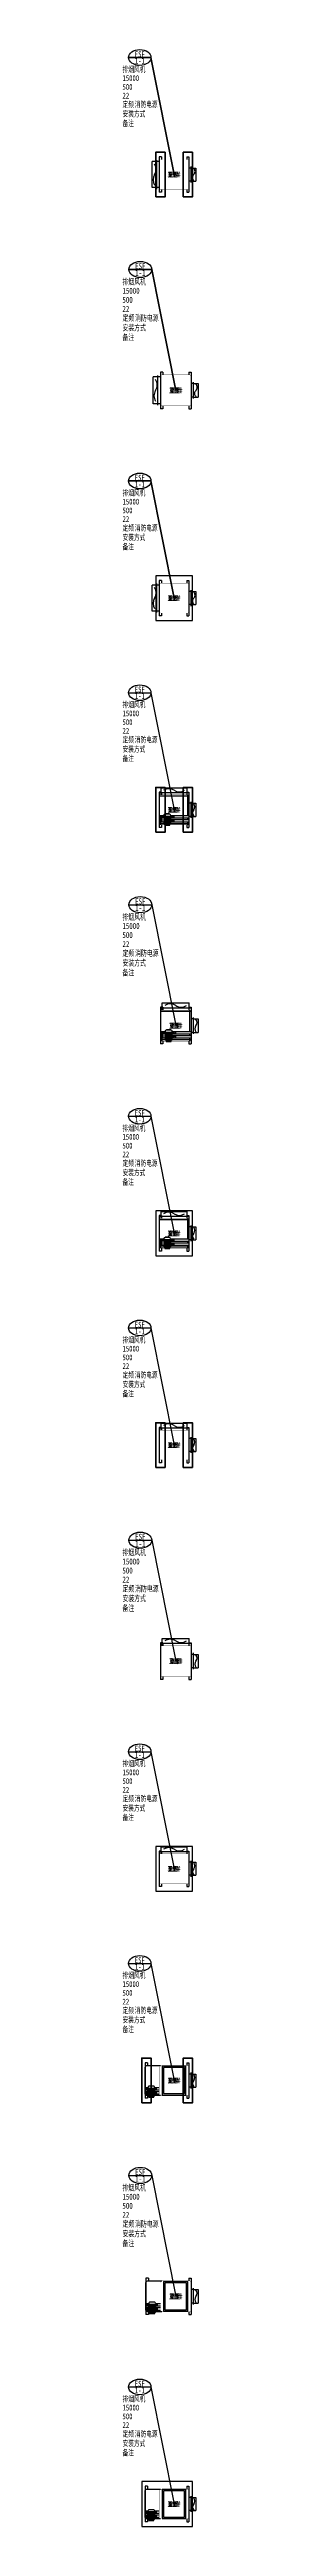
# Model space of a CAD drawing. Header units: millimetres. Extents: x -1040173 to 349982, y -145921 to 298175.
# Drawn here: x -562693 to -562375, y 276069 to 286445 of the extents above; entities that cross this region are included whole.
import ezdxf
from ezdxf.enums import TextEntityAlignment as Align

# ---------------------------------------------------------------- set-up
doc = ezdxf.new("R2010")
doc.units = ezdxf.units.MM
doc.header["$LTSCALE"] = 500
doc.header["$MEASUREMENT"] = 0
doc.layers.get('0').update_dxf_attribs({"color": 255, "linetype": 'CONTINUOUS'})
doc.layers.add('H-BASE', color=7, linetype='CONTINUOUS')
doc.layers.add('H-DIMS-FANS', color=7, linetype='CONTINUOUS')
doc.styles.add('TH-STYLE1', font='Stfangso_0.ttf', dxfattribs={"width": 0.7})

# ---------------------------------------------------------------- blocks, each defined once
blk = doc.blocks.new('离心风机(电机内置、直进直出、有基础)')
for p, q in [((1630, 280), (1530, 280)), ((1530, -280), (1530, 280)), ((1630, -310), (1630, 310)), ((1680, 280), (1630, 280)), ((1730, 380), (1680, 380)), ((1680, 380), (1680, -380)), ((1730, 380), (1730, 320)), ((2270, 380), (2320, 380)), ((2270, 380), (2270, 320)), ((2320, 380), (2320, -380)), ((2370, 140), (2320, 140)), ((2370, -170), (2370, 170)), ((2370, 140), (2470, 140)), ((2470, 140), (2470, -140)), ((1630, -280), (1530, -280)), ((1680, -280), (1630, -280)), ((1730, -380), (1680, -380)), ((1730, -320), (1730, -380)), ((2270, -320), (2270, -380)), ((2270, -380), (2320, -380)), ((2370, -140), (2320, -140)), ((2370, -140), (2470, -140))]:
    blk.add_line(p, q)
at = {"const_width": 6}
blk.add_lwpolyline([(1908, -320), (1710, -320, -0.414214), (1680, -290), (1680, 290, -0.414214), (1710, 320), (2290, 320, -0.414214), (2320, 290), (2320, -290, -0.414214), (2290, -320), (1908, -320)], format="xyb", dxfattribs=at)
for centre, radius, start, end in [((1753, -113), 206, 146.7431, 213.2569), ((1409, 113), 206, 326.7431, 33.2569), ((2478, -64), 85.7, 131.5038, 228.4962), ((2364, 64), 85.7, 311.5038, 48.4962)]:
    blk.add_arc(centre, radius, start, end)
at = {"layer": 'H-BASE', "linetype": 'ByBlock', "lineweight": 100}
for points in [[(1605, -480), (1805, -480), (1805, 480), (1605, 480)], [(2195, -480), (2395, -480), (2395, 480), (2195, 480)]]:
    blk.add_lwpolyline(points, close=True, dxfattribs=at)
at = {"layer": 'H-DIMS-FANS', "linetype": 'ByBlock', "lineweight": 100}
blk.add_line((1023, 2509), (1503, 2509), dxfattribs=at)
blk.add_lwpolyline([(1503, 2509), (2000, 0)], dxfattribs=at)
at = {"layer": 'H-DIMS-FANS'}
blk.add_ellipse((1263, 2509), major_axis=(-240, 0), ratio=0.7, dxfattribs=at)
at = {"linetype": 'ByBlock', "lineweight": 100, "style": 'TH-STYLE1', "width": 0.55}
for s in ['3.15#', '3.55#', '11.2#', '12.5#', '4.5#', '2.5#', '2.8#', '5.6#', '6.3#', '7.1#', '10#', '16#', '14#', '5#', '4#', '8#', '9#']:
    blk.add_text(s, height=125, dxfattribs=at).set_placement((2000, 0), align=Align.MIDDLE)
at = {"style": 'TH-STYLE1', "width": 0.55}
for s in ['30#', '40#', '36#', '33#', '20#', '28#', '25#', '22#', '10#', '15#', '18#', '12#', '9#']:
    blk.add_text(s, height=125, dxfattribs=at).set_placement((2000, 0), align=Align.MIDDLE)
at = {"layer": 'H-DIMS-FANS', "style": 'TH-STYLE1', "width": 0.7}
for tag, p in [('设备符号', (1263, 2579)), ('楼层-编号', (1263, 2439))]:
    blk.add_attdef(tag, text='', height=125, dxfattribs=at).set_placement(p, align=Align.MIDDLE_CENTER)
for tag, p in [('风机功能', (891, 2192)), ('风量', (891, 2005)), ('全压', (891, 1817)), ('电量', (891, 1630)), ('备注', (891, 1038)), ('定频', (891, 1442)), ('安装方式', (891, 1240)), ('消防电源', (1154, 1442))]:
    blk.add_attdef(tag, p, '', height=125, dxfattribs=at)
blk = doc.blocks.new('离心风机(电机内置、直进直出、无基础)')
for p, q in [((1630, 280), (1530, 280)), ((1530, -280), (1530, 280)), ((1630, -310), (1630, 310)), ((1680, 280), (1630, 280)), ((1730, 380), (1680, 380)), ((1680, 380), (1680, -380)), ((1730, 380), (1730, 320)), ((2270, 380), (2320, 380)), ((2270, 380), (2270, 320)), ((2320, 380), (2320, -380)), ((2370, 140), (2320, 140)), ((2370, -170), (2370, 170)), ((2370, 140), (2470, 140)), ((2470, 140), (2470, -140)), ((1630, -280), (1530, -280)), ((1680, -280), (1630, -280)), ((1730, -380), (1680, -380)), ((1730, -320), (1730, -380)), ((2270, -320), (2270, -380)), ((2270, -380), (2320, -380)), ((2370, -140), (2320, -140)), ((2370, -140), (2470, -140))]:
    blk.add_line(p, q)
at = {"const_width": 6}
blk.add_lwpolyline([(1908, -320), (1710, -320, -0.414214), (1680, -290), (1680, 290, -0.414214), (1710, 320), (2290, 320, -0.414214), (2320, 290), (2320, -290, -0.414214), (2290, -320), (1908, -320)], format="xyb", dxfattribs=at)
for centre, radius, start, end in [((1753, -113), 206, 146.7431, 213.2569), ((1409, 113), 206, 326.7431, 33.2569), ((2478, -64), 85.7, 131.5038, 228.4962), ((2364, 64), 85.7, 311.5038, 48.4962)]:
    blk.add_arc(centre, radius, start, end)
at = {"layer": 'H-DIMS-FANS', "linetype": 'ByBlock', "lineweight": 100}
blk.add_line((1023, 2509), (1503, 2509), dxfattribs=at)
blk.add_lwpolyline([(1503, 2509), (2000, 0)], dxfattribs=at)
at = {"layer": 'H-DIMS-FANS'}
blk.add_ellipse((1263, 2509), major_axis=(-240, 0), ratio=0.7, dxfattribs=at)
at = {"linetype": 'ByBlock', "lineweight": 100, "style": 'TH-STYLE1', "width": 0.55}
for s in ['3.15#', '3.55#', '11.2#', '12.5#', '4.5#', '2.5#', '2.8#', '5.6#', '6.3#', '7.1#', '10#', '16#', '14#', '5#', '4#', '8#', '9#']:
    blk.add_text(s, height=125, dxfattribs=at).set_placement((2000, 0), align=Align.MIDDLE)
at = {"style": 'TH-STYLE1', "width": 0.55}
for s in ['30#', '40#', '36#', '33#', '20#', '28#', '25#', '22#', '10#', '15#', '18#', '12#', '9#']:
    blk.add_text(s, height=125, dxfattribs=at).set_placement((2000, 0), align=Align.MIDDLE)
at = {"layer": 'H-DIMS-FANS', "style": 'TH-STYLE1', "width": 0.7}
for tag, p in [('设备符号', (1263, 2579)), ('楼层-编号', (1263, 2439))]:
    blk.add_attdef(tag, text='', height=125, dxfattribs=at).set_placement(p, align=Align.MIDDLE_CENTER)
for tag, p in [('风机功能', (891, 2192)), ('风量', (891, 2005)), ('全压', (891, 1817)), ('定频', (891, 1442)), ('电量', (891, 1630)), ('消防电源', (1154, 1442)), ('备注', (891, 1038)), ('安装方式', (891, 1240))]:
    blk.add_attdef(tag, p, '', height=125, dxfattribs=at)
blk = doc.blocks.new('离心风机(电机内置、直进直出、有基础2)')
for p, q in [((1630, 280), (1530, 280)), ((1530, -280), (1530, 280)), ((1630, -310), (1630, 310)), ((1680, 280), (1630, 280)), ((1730, 380), (1680, 380)), ((1680, 380), (1680, -380)), ((1730, 380), (1730, 320)), ((2270, 380), (2320, 380)), ((2270, 380), (2270, 320)), ((2320, 380), (2320, -380)), ((2370, 140), (2320, 140)), ((2370, -170), (2370, 170)), ((2370, 140), (2470, 140)), ((2470, 140), (2470, -140)), ((1630, -280), (1530, -280)), ((1680, -280), (1630, -280)), ((1730, -380), (1680, -380)), ((1730, -320), (1730, -380)), ((2270, -320), (2270, -380)), ((2270, -380), (2320, -380)), ((2370, -140), (2320, -140)), ((2370, -140), (2470, -140))]:
    blk.add_line(p, q)
at = {"const_width": 6}
blk.add_lwpolyline([(1908, -320), (1710, -320, -0.414214), (1680, -290), (1680, 290, -0.414214), (1710, 320), (2290, 320, -0.414214), (2320, 290), (2320, -290, -0.414214), (2290, -320), (1908, -320)], format="xyb", dxfattribs=at)
for centre, radius, start, end in [((1753, -113), 206, 146.7431, 213.2569), ((1409, 113), 206, 326.7431, 33.2569), ((2478, -64), 85.7, 131.5038, 228.4962), ((2364, 64), 85.7, 311.5038, 48.4962)]:
    blk.add_arc(centre, radius, start, end)
at = {"layer": 'H-BASE'}
blk.add_lwpolyline([(2395, -480), (2395, 480), (1605, 480), (1605, -480)], close=True, dxfattribs=at)
at = {"layer": 'H-DIMS-FANS', "linetype": 'ByBlock', "lineweight": 100}
blk.add_line((1023, 2509), (1503, 2509), dxfattribs=at)
blk.add_lwpolyline([(1503, 2509), (2000, 0)], dxfattribs=at)
at = {"layer": 'H-DIMS-FANS'}
blk.add_ellipse((1263, 2509), major_axis=(-240, 0), ratio=0.7, dxfattribs=at)
at = {"linetype": 'ByBlock', "lineweight": 100, "style": 'TH-STYLE1', "width": 0.55}
for s in ['3.15#', '3.55#', '11.2#', '12.5#', '4.5#', '2.5#', '2.8#', '5.6#', '6.3#', '7.1#', '10#', '16#', '14#', '5#', '4#', '8#', '9#']:
    blk.add_text(s, height=125, dxfattribs=at).set_placement((2000, 0), align=Align.MIDDLE)
at = {"style": 'TH-STYLE1', "width": 0.55}
for s in ['30#', '40#', '36#', '33#', '20#', '28#', '25#', '22#', '10#', '15#', '18#', '12#', '9#']:
    blk.add_text(s, height=125, dxfattribs=at).set_placement((2000, 0), align=Align.MIDDLE)
at = {"layer": 'H-DIMS-FANS', "style": 'TH-STYLE1', "width": 0.7}
for tag, p in [('设备符号', (1263, 2579)), ('楼层-编号', (1263, 2439))]:
    blk.add_attdef(tag, text='', height=125, dxfattribs=at).set_placement(p, align=Align.MIDDLE_CENTER)
for tag, p in [('风机功能', (891, 2192)), ('风量', (891, 2005)), ('全压', (891, 1817)), ('电量', (891, 1630)), ('备注', (891, 1038)), ('定频', (891, 1442)), ('安装方式', (891, 1240)), ('消防电源', (1154, 1442))]:
    blk.add_attdef(tag, p, '', height=125, dxfattribs=at)
blk = doc.blocks.new('离心风机(电机外置、侧进直出、有基础)')
for p, q in [((1730, 380), (1680, 380)), ((1680, 380), (1680, -380)), ((2320, 290), (1680, 290)), ((1690, 370), (2310, 370)), ((1720, 370), (1720, 470)), ((1720, 470), (2280, 470)), ((1720, 320), (1720, 370)), ((1730, 380), (1730, 320)), ((2270, 380), (2320, 380)), ((2270, 380), (2270, 320)), ((2280, 370), (2280, 470)), ((2280, 320), (2280, 370)), ((2290, 320), (2290, -126)), ((2320, 380), (2320, -380)), ((2370, 140), (2320, 140)), ((2370, -170), (2370, 170)), ((2370, 140), (2470, 140)), ((2470, 140), (2470, -140)), ((1780, -126), (1680, -126)), ((1735, -176), (1680, -176)), ((1735, -211), (1680, -211)), ((1735, -261), (1680, -261)), ((1680, -290), (1781, -290)), ((1730, -380), (1680, -380)), ((1710, -176), (1710, -211)), ((1710, -261), (1710, -320)), ((1730, -320), (1730, -380)), ((1776, -163), (1735, -163)), ((1735, -163), (1735, -263)), ((1776, -263), (1735, -263)), ((1772, -163), (1772, -135)), ((1776, -163), (1776, -263)), ((1776, -167), (1780, -167)), ((1776, -259), (1780, -259)), ((1780, -261), (1776, -261)), ((1927, -140), (1780, -140)), ((1927, -286), (1780, -286)), ((1787, -140), (1787, -286)), ((1792, -140), (1792, -286)), ((1802, -140), (1802, -286)), ((1897, -86), (1810, -86)), ((1810, -91), (1810, -86)), ((1818, -140), (1818, -286)), ((1835, -140), (1835, -286)), ((1853, -140), (1853, -193)), ((1853, -236), (1853, -286)), ((1872, -140), (1872, -286)), ((1889, -140), (1889, -286)), ((1897, -91), (1897, -86)), ((1904, -140), (1904, -286)), ((1915, -140), (1915, -286)), ((1920, -140), (1920, -286)), ((1926, -290), (2320, -290)), ((2320, -126), (1927, -126)), ((2320, -176), (1927, -176)), ((2320, -211), (1927, -211)), ((2320, -261), (1927, -261)), ((1934, -167), (1934, -135)), ((1934, -253), (1934, -220)), ((2270, -320), (2270, -380)), ((2270, -380), (2320, -380)), ((2290, -176), (2290, -211)), ((2290, -261), (2290, -320)), ((2370, -140), (2320, -140)), ((2370, -140), (2470, -140))]:
    blk.add_line(p, q)
at = {"const_width": 6}
blk.add_lwpolyline([(1908, -320), (1710, -320, -0.414214), (1680, -290), (1680, 290, -0.414214), (1710, 320), (2290, 320, -0.414214), (2320, 290), (2320, -290, -0.414214), (2290, -320), (1908, -320)], format="xyb", dxfattribs=at)
for points in [[(1735, -167), (1705, -167), (1705, -135), (1780, -135), (1780, -167), (1776, -167)], [(1735, -253), (1705, -253), (1705, -220), (1735, -220)]]:
    blk.add_lwpolyline(points)
for points in [[(1897, -91), (1810, -91, 0.414214), (1780, -121), (1780, -286, 0.414214), (1790, -296), (1917, -296, 0.414214), (1927, -286), (1927, -121, 0.414214)], [(1913, -296), (1794, -296), (1794, -307, 0.414214), (1798, -311), (1909, -311, 0.414214), (1913, -307)], [(1908, -311), (1799, -311), (1799, -322, 0.414214), (1803, -326), (1904, -326, 0.414214), (1908, -322)]]:
    blk.add_lwpolyline(points, format="xyb", close=True)
for points in [[(1859, -193), (1847, -193), (1847, -236), (1859, -236)], [(2002, -135), (1927, -135), (1927, -167), (2002, -167)], [(2002, -220), (1927, -220), (1927, -253), (2002, -253)]]:
    blk.add_lwpolyline(points, close=True)
for centre in [(1724, -151), (1724, -236), (1753, -151), (1953, -151), (1953, -236), (1982, -151), (1982, -236)]:
    blk.add_circle(centre, 4.87)
for centre, radius, start, end in [((1887, 250), 203, 56.1466, 123.8534), ((2113, 587), 203, 236.1466, 303.8534), ((2491, -64), 94.7, 137.3335, 222.6665), ((2351, 64), 94.7, 317.3335, 42.6665)]:
    blk.add_arc(centre, radius, start, end)
at = {"layer": 'H-BASE', "linetype": 'ByBlock', "lineweight": 100}
for points in [[(1605, -480), (1805, -480), (1805, 480), (1605, 480)], [(2195, -480), (2395, -480), (2395, 480), (2195, 480)]]:
    blk.add_lwpolyline(points, close=True, dxfattribs=at)
at = {"layer": 'H-DIMS-FANS'}
blk.add_line((1023, 2509), (1503, 2509), dxfattribs=at)
blk.add_lwpolyline([(1503, 2509), (2000, 0)], dxfattribs=at)
blk.add_ellipse((1263, 2509), major_axis=(-240, 0), ratio=0.7, dxfattribs=at)
at = {"linetype": 'ByBlock', "lineweight": 100, "style": 'TH-STYLE1', "width": 0.55}
for s in ['3.15#', '3.55#', '11.2#', '12.5#', '4.5#', '2.5#', '2.8#', '5.6#', '6.3#', '7.1#', '10#', '16#', '14#', '5#', '4#', '8#', '9#']:
    blk.add_text(s, height=125, dxfattribs=at).set_placement((2000, 0), align=Align.MIDDLE)
at = {"style": 'TH-STYLE1', "width": 0.55}
for s in ['30#', '40#', '36#', '33#', '20#', '28#', '25#', '22#', '10#', '15#', '18#', '12#', '9#']:
    blk.add_text(s, height=125, dxfattribs=at).set_placement((2000, 0), align=Align.MIDDLE)
at = {"layer": 'H-DIMS-FANS', "style": 'TH-STYLE1', "width": 0.7}
for tag, p in [('设备符号', (1263, 2579)), ('楼层-编号', (1263, 2439))]:
    blk.add_attdef(tag, text='', height=125, dxfattribs=at).set_placement(p, align=Align.MIDDLE_CENTER)
for tag, p in [('风机功能', (891, 2192)), ('风量', (891, 2005)), ('全压', (891, 1817)), ('电量', (891, 1630)), ('备注', (891, 1038)), ('定频', (891, 1442)), ('安装方式', (891, 1240)), ('消防电源', (1154, 1442))]:
    blk.add_attdef(tag, p, '', height=125, dxfattribs=at)
blk = doc.blocks.new('离心风机(电机外置、侧进直出、无基础)')
for p, q in [((1730, 380), (1680, 380)), ((1680, 380), (1680, -380)), ((2320, 290), (1680, 290)), ((1690, 370), (2310, 370)), ((1720, 370), (1720, 470)), ((1720, 470), (2280, 470)), ((1720, 320), (1720, 370)), ((1730, 380), (1730, 320)), ((2270, 380), (2320, 380)), ((2270, 380), (2270, 320)), ((2280, 370), (2280, 470)), ((2280, 320), (2280, 370)), ((2290, 320), (2290, -126)), ((2320, 380), (2320, -380)), ((2370, 140), (2320, 140)), ((2370, -170), (2370, 170)), ((2370, 140), (2470, 140)), ((2470, 140), (2470, -140)), ((1780, -126), (1680, -126)), ((1735, -176), (1680, -176)), ((1735, -211), (1680, -211)), ((1735, -261), (1680, -261)), ((1680, -290), (1781, -290)), ((1730, -380), (1680, -380)), ((1710, -176), (1710, -211)), ((1710, -261), (1710, -320)), ((1730, -320), (1730, -380)), ((1776, -163), (1735, -163)), ((1735, -163), (1735, -263)), ((1776, -263), (1735, -263)), ((1772, -163), (1772, -135)), ((1776, -163), (1776, -263)), ((1776, -167), (1780, -167)), ((1776, -259), (1780, -259)), ((1780, -261), (1776, -261)), ((1927, -140), (1780, -140)), ((1927, -286), (1780, -286)), ((1787, -140), (1787, -286)), ((1792, -140), (1792, -286)), ((1802, -140), (1802, -286)), ((1897, -86), (1810, -86)), ((1810, -91), (1810, -86)), ((1818, -140), (1818, -286)), ((1835, -140), (1835, -286)), ((1853, -140), (1853, -193)), ((1853, -236), (1853, -286)), ((1872, -140), (1872, -286)), ((1889, -140), (1889, -286)), ((1897, -91), (1897, -86)), ((1904, -140), (1904, -286)), ((1915, -140), (1915, -286)), ((1920, -140), (1920, -286)), ((1926, -290), (2320, -290)), ((2320, -126), (1927, -126)), ((2320, -176), (1927, -176)), ((2320, -211), (1927, -211)), ((2320, -261), (1927, -261)), ((1934, -167), (1934, -135)), ((1934, -253), (1934, -220)), ((2270, -320), (2270, -380)), ((2270, -380), (2320, -380)), ((2290, -176), (2290, -211)), ((2290, -261), (2290, -320)), ((2370, -140), (2320, -140)), ((2370, -140), (2470, -140))]:
    blk.add_line(p, q)
at = {"const_width": 6}
blk.add_lwpolyline([(1908, -320), (1710, -320, -0.414214), (1680, -290), (1680, 290, -0.414214), (1710, 320), (2290, 320, -0.414214), (2320, 290), (2320, -290, -0.414214), (2290, -320), (1908, -320)], format="xyb", dxfattribs=at)
for points in [[(1735, -167), (1705, -167), (1705, -135), (1780, -135), (1780, -167), (1776, -167)], [(1735, -253), (1705, -253), (1705, -220), (1735, -220)]]:
    blk.add_lwpolyline(points)
for points in [[(1897, -91), (1810, -91, 0.414214), (1780, -121), (1780, -286, 0.414214), (1790, -296), (1917, -296, 0.414214), (1927, -286), (1927, -121, 0.414214)], [(1913, -296), (1794, -296), (1794, -307, 0.414214), (1798, -311), (1909, -311, 0.414214), (1913, -307)], [(1908, -311), (1799, -311), (1799, -322, 0.414214), (1803, -326), (1904, -326, 0.414214), (1908, -322)]]:
    blk.add_lwpolyline(points, format="xyb", close=True)
for points in [[(1859, -193), (1847, -193), (1847, -236), (1859, -236)], [(2002, -135), (1927, -135), (1927, -167), (2002, -167)], [(2002, -220), (1927, -220), (1927, -253), (2002, -253)]]:
    blk.add_lwpolyline(points, close=True)
for centre in [(1724, -151), (1724, -236), (1753, -151), (1953, -151), (1953, -236), (1982, -151), (1982, -236)]:
    blk.add_circle(centre, 4.87)
for centre, radius, start, end in [((1887, 250), 203, 56.1466, 123.8534), ((2113, 587), 203, 236.1466, 303.8534), ((2491, -64), 94.7, 137.3335, 222.6665), ((2351, 64), 94.7, 317.3335, 42.6665)]:
    blk.add_arc(centre, radius, start, end)
at = {"layer": 'H-DIMS-FANS'}
blk.add_line((1023, 2509), (1503, 2509), dxfattribs=at)
blk.add_lwpolyline([(1503, 2509), (2000, 0)], dxfattribs=at)
blk.add_ellipse((1263, 2509), major_axis=(-240, 0), ratio=0.7, dxfattribs=at)
at = {"linetype": 'ByBlock', "lineweight": 100, "style": 'TH-STYLE1', "width": 0.55}
for s in ['3.15#', '3.55#', '11.2#', '12.5#', '4.5#', '2.5#', '2.8#', '5.6#', '6.3#', '7.1#', '10#', '16#', '14#', '5#', '4#', '8#', '9#']:
    blk.add_text(s, height=125, dxfattribs=at).set_placement((2000, 0), align=Align.MIDDLE)
at = {"style": 'TH-STYLE1', "width": 0.55}
for s in ['30#', '40#', '36#', '33#', '20#', '28#', '25#', '22#', '10#', '15#', '18#', '12#', '9#']:
    blk.add_text(s, height=125, dxfattribs=at).set_placement((2000, 0), align=Align.MIDDLE)
at = {"layer": 'H-DIMS-FANS', "style": 'TH-STYLE1', "width": 0.7}
for tag, p in [('设备符号', (1263, 2579)), ('楼层-编号', (1263, 2439))]:
    blk.add_attdef(tag, text='', height=125, dxfattribs=at).set_placement(p, align=Align.MIDDLE_CENTER)
for tag, p in [('风机功能', (891, 2192)), ('风量', (891, 2005)), ('全压', (891, 1817)), ('定频', (891, 1442)), ('电量', (891, 1630)), ('消防电源', (1154, 1442)), ('备注', (891, 1038)), ('安装方式', (891, 1240))]:
    blk.add_attdef(tag, p, '', height=125, dxfattribs=at)
blk = doc.blocks.new('离心风机(电机外置、侧进直出、有基础2)')
for p, q in [((1730, 380), (1680, 380)), ((1680, 380), (1680, -380)), ((2320, 290), (1680, 290)), ((1690, 370), (2310, 370)), ((1720, 370), (1720, 470)), ((1720, 470), (2280, 470)), ((1720, 320), (1720, 370)), ((1730, 380), (1730, 320)), ((2270, 380), (2320, 380)), ((2270, 380), (2270, 320)), ((2280, 370), (2280, 470)), ((2280, 320), (2280, 370)), ((2290, 320), (2290, -126)), ((2320, 380), (2320, -380)), ((2370, 140), (2320, 140)), ((2370, -170), (2370, 170)), ((2370, 140), (2470, 140)), ((2470, 140), (2470, -140)), ((1780, -126), (1680, -126)), ((1735, -176), (1680, -176)), ((1735, -211), (1680, -211)), ((1735, -261), (1680, -261)), ((1680, -290), (1781, -290)), ((1730, -380), (1680, -380)), ((1710, -176), (1710, -211)), ((1710, -261), (1710, -320)), ((1730, -320), (1730, -380)), ((1776, -163), (1735, -163)), ((1735, -163), (1735, -263)), ((1776, -263), (1735, -263)), ((1772, -163), (1772, -135)), ((1776, -163), (1776, -263)), ((1776, -167), (1780, -167)), ((1776, -259), (1780, -259)), ((1780, -261), (1776, -261)), ((1927, -140), (1780, -140)), ((1927, -286), (1780, -286)), ((1787, -140), (1787, -286)), ((1792, -140), (1792, -286)), ((1802, -140), (1802, -286)), ((1897, -86), (1810, -86)), ((1810, -91), (1810, -86)), ((1818, -140), (1818, -286)), ((1835, -140), (1835, -286)), ((1853, -140), (1853, -193)), ((1853, -236), (1853, -286)), ((1872, -140), (1872, -286)), ((1889, -140), (1889, -286)), ((1897, -91), (1897, -86)), ((1904, -140), (1904, -286)), ((1915, -140), (1915, -286)), ((1920, -140), (1920, -286)), ((1926, -290), (2320, -290)), ((2320, -126), (1927, -126)), ((2320, -176), (1927, -176)), ((2320, -211), (1927, -211)), ((2320, -261), (1927, -261)), ((1934, -167), (1934, -135)), ((1934, -253), (1934, -220)), ((2270, -320), (2270, -380)), ((2270, -380), (2320, -380)), ((2290, -176), (2290, -211)), ((2290, -261), (2290, -320)), ((2370, -140), (2320, -140)), ((2370, -140), (2470, -140))]:
    blk.add_line(p, q)
at = {"const_width": 6}
blk.add_lwpolyline([(1908, -320), (1710, -320, -0.414214), (1680, -290), (1680, 290, -0.414214), (1710, 320), (2290, 320, -0.414214), (2320, 290), (2320, -290, -0.414214), (2290, -320), (1908, -320)], format="xyb", dxfattribs=at)
for points in [[(1735, -167), (1705, -167), (1705, -135), (1780, -135), (1780, -167), (1776, -167)], [(1735, -253), (1705, -253), (1705, -220), (1735, -220)]]:
    blk.add_lwpolyline(points)
for points in [[(1897, -91), (1810, -91, 0.414214), (1780, -121), (1780, -286, 0.414214), (1790, -296), (1917, -296, 0.414214), (1927, -286), (1927, -121, 0.414214)], [(1913, -296), (1794, -296), (1794, -307, 0.414214), (1798, -311), (1909, -311, 0.414214), (1913, -307)], [(1908, -311), (1799, -311), (1799, -322, 0.414214), (1803, -326), (1904, -326, 0.414214), (1908, -322)]]:
    blk.add_lwpolyline(points, format="xyb", close=True)
for points in [[(1859, -193), (1847, -193), (1847, -236), (1859, -236)], [(2002, -135), (1927, -135), (1927, -167), (2002, -167)], [(2002, -220), (1927, -220), (1927, -253), (2002, -253)]]:
    blk.add_lwpolyline(points, close=True)
for centre in [(1724, -151), (1724, -236), (1753, -151), (1953, -151), (1953, -236), (1982, -151), (1982, -236)]:
    blk.add_circle(centre, 4.87)
for centre, radius, start, end in [((1887, 250), 203, 56.1466, 123.8534), ((2113, 587), 203, 236.1466, 303.8534), ((2491, -64), 94.7, 137.3335, 222.6665), ((2351, 64), 94.7, 317.3335, 42.6665)]:
    blk.add_arc(centre, radius, start, end)
at = {"layer": 'H-BASE'}
blk.add_lwpolyline([(2395, -480), (2395, 480), (1605, 480), (1605, -480)], close=True, dxfattribs=at)
at = {"layer": 'H-DIMS-FANS'}
blk.add_line((1023, 2509), (1503, 2509), dxfattribs=at)
blk.add_lwpolyline([(1503, 2509), (2000, 0)], dxfattribs=at)
blk.add_ellipse((1263, 2509), major_axis=(-240, 0), ratio=0.7, dxfattribs=at)
at = {"linetype": 'ByBlock', "lineweight": 100, "style": 'TH-STYLE1', "width": 0.55}
for s in ['3.15#', '3.55#', '11.2#', '12.5#', '4.5#', '2.5#', '2.8#', '5.6#', '6.3#', '7.1#', '10#', '16#', '14#', '5#', '4#', '8#', '9#']:
    blk.add_text(s, height=125, dxfattribs=at).set_placement((2000, 0), align=Align.MIDDLE)
at = {"style": 'TH-STYLE1', "width": 0.55}
for s in ['30#', '40#', '36#', '33#', '20#', '28#', '25#', '22#', '10#', '15#', '18#', '12#', '9#']:
    blk.add_text(s, height=125, dxfattribs=at).set_placement((2000, 0), align=Align.MIDDLE)
at = {"layer": 'H-DIMS-FANS', "style": 'TH-STYLE1', "width": 0.7}
for tag, p in [('设备符号', (1263, 2579)), ('楼层-编号', (1263, 2439))]:
    blk.add_attdef(tag, text='', height=125, dxfattribs=at).set_placement(p, align=Align.MIDDLE_CENTER)
for tag, p in [('风机功能', (891, 2192)), ('风量', (891, 2005)), ('全压', (891, 1817)), ('电量', (891, 1630)), ('备注', (891, 1038)), ('定频', (891, 1442)), ('安装方式', (891, 1240)), ('消防电源', (1154, 1442))]:
    blk.add_attdef(tag, p, '', height=125, dxfattribs=at)
blk = doc.blocks.new('离心风机(电机内置、侧进直出、有基础)')
for p, q in [((1730, 380), (1680, 380)), ((1680, 380), (1680, -380)), ((1690, 370), (2310, 370)), ((1720, 370), (1720, 470)), ((1720, 470), (2280, 470)), ((1720, 320), (1720, 370)), ((1730, 380), (1730, 320)), ((2270, 380), (2320, 380)), ((2270, 380), (2270, 320)), ((2280, 370), (2280, 470)), ((2280, 320), (2280, 370)), ((2320, 380), (2320, -380)), ((2370, 140), (2320, 140)), ((2370, -170), (2370, 170)), ((2370, 140), (2470, 140)), ((2470, 140), (2470, -140)), ((1730, -380), (1680, -380)), ((1730, -320), (1730, -380)), ((2270, -320), (2270, -380)), ((2270, -380), (2320, -380)), ((2370, -140), (2320, -140)), ((2370, -140), (2470, -140))]:
    blk.add_line(p, q)
at = {"const_width": 6}
blk.add_lwpolyline([(1908, -320), (1710, -320, -0.414214), (1680, -290), (1680, 290, -0.414214), (1710, 320), (2290, 320, -0.414214), (2320, 290), (2320, -290, -0.414214), (2290, -320), (1908, -320)], format="xyb", dxfattribs=at)
for centre, radius, start, end in [((1887, 247), 206, 56.7431, 123.2569), ((2113, 591), 206, 236.7431, 303.2569), ((2491, -64), 95.1, 137.5795, 222.4205), ((2351, 64), 95.1, 317.5795, 42.4205)]:
    blk.add_arc(centre, radius, start, end)
at = {"layer": 'H-BASE', "linetype": 'ByBlock', "lineweight": 100}
for points in [[(1605, -480), (1805, -480), (1805, 480), (1605, 480)], [(2195, -480), (2395, -480), (2395, 480), (2195, 480)]]:
    blk.add_lwpolyline(points, close=True, dxfattribs=at)
at = {"layer": 'H-DIMS-FANS'}
blk.add_line((1023, 2509), (1503, 2509), dxfattribs=at)
blk.add_lwpolyline([(1503, 2509), (2000, 0)], dxfattribs=at)
blk.add_ellipse((1263, 2509), major_axis=(-240, 0), ratio=0.7, dxfattribs=at)
at = {"linetype": 'ByBlock', "lineweight": 100, "style": 'TH-STYLE1', "width": 0.55}
for s in ['3.15#', '3.55#', '11.2#', '12.5#', '4.5#', '2.5#', '2.8#', '5.6#', '6.3#', '7.1#', '10#', '16#', '14#', '5#', '4#', '8#', '9#']:
    blk.add_text(s, height=125, dxfattribs=at).set_placement((2000, 0), align=Align.MIDDLE)
at = {"style": 'TH-STYLE1', "width": 0.55}
for s in ['30#', '40#', '36#', '33#', '20#', '28#', '25#', '22#', '10#', '15#', '18#', '12#', '9#']:
    blk.add_text(s, height=125, dxfattribs=at).set_placement((2000, 0), align=Align.MIDDLE)
at = {"layer": 'H-DIMS-FANS', "style": 'TH-STYLE1', "width": 0.7}
for tag, p in [('设备符号', (1263, 2579)), ('楼层-编号', (1263, 2439))]:
    blk.add_attdef(tag, text='', height=125, dxfattribs=at).set_placement(p, align=Align.MIDDLE_CENTER)
for tag, p in [('风机功能', (891, 2192)), ('风量', (891, 2005)), ('全压', (891, 1817)), ('电量', (891, 1630)), ('备注', (891, 1038)), ('定频', (891, 1442)), ('安装方式', (891, 1240)), ('消防电源', (1154, 1442))]:
    blk.add_attdef(tag, p, '', height=125, dxfattribs=at)
blk = doc.blocks.new('离心风机(电机内置、侧进直出、无基础)')
for p, q in [((1730, 380), (1680, 380)), ((1680, 380), (1680, -380)), ((1690, 370), (2310, 370)), ((1720, 370), (1720, 470)), ((1720, 470), (2280, 470)), ((1720, 320), (1720, 370)), ((1730, 380), (1730, 320)), ((2270, 380), (2320, 380)), ((2270, 380), (2270, 320)), ((2280, 370), (2280, 470)), ((2280, 320), (2280, 370)), ((2320, 380), (2320, -380)), ((2370, 140), (2320, 140)), ((2370, -170), (2370, 170)), ((2370, 140), (2470, 140)), ((2470, 140), (2470, -140)), ((1730, -380), (1680, -380)), ((1730, -320), (1730, -380)), ((2270, -320), (2270, -380)), ((2270, -380), (2320, -380)), ((2370, -140), (2320, -140)), ((2370, -140), (2470, -140))]:
    blk.add_line(p, q)
at = {"const_width": 6}
blk.add_lwpolyline([(1908, -320), (1710, -320, -0.414214), (1680, -290), (1680, 290, -0.414214), (1710, 320), (2290, 320, -0.414214), (2320, 290), (2320, -290, -0.414214), (2290, -320), (1908, -320)], format="xyb", dxfattribs=at)
for centre, radius, start, end in [((1887, 247), 206, 56.7431, 123.2569), ((2113, 591), 206, 236.7431, 303.2569), ((2491, -64), 95.1, 137.5795, 222.4205), ((2351, 64), 95.1, 317.5795, 42.4205)]:
    blk.add_arc(centre, radius, start, end)
at = {"layer": 'H-DIMS-FANS'}
blk.add_line((1023, 2509), (1503, 2509), dxfattribs=at)
blk.add_lwpolyline([(1503, 2509), (2000, 0)], dxfattribs=at)
blk.add_ellipse((1263, 2509), major_axis=(-240, 0), ratio=0.7, dxfattribs=at)
at = {"linetype": 'ByBlock', "lineweight": 100, "style": 'TH-STYLE1', "width": 0.55}
for s in ['3.15#', '3.55#', '11.2#', '12.5#', '4.5#', '2.5#', '2.8#', '5.6#', '6.3#', '7.1#', '10#', '16#', '14#', '5#', '4#', '8#', '9#']:
    blk.add_text(s, height=125, dxfattribs=at).set_placement((2000, 0), align=Align.MIDDLE)
at = {"style": 'TH-STYLE1', "width": 0.55}
for s in ['30#', '40#', '36#', '33#', '20#', '28#', '25#', '22#', '10#', '15#', '18#', '12#', '9#']:
    blk.add_text(s, height=125, dxfattribs=at).set_placement((2000, 0), align=Align.MIDDLE)
at = {"layer": 'H-DIMS-FANS', "style": 'TH-STYLE1', "width": 0.7}
for tag, p in [('设备符号', (1263, 2579)), ('楼层-编号', (1263, 2439))]:
    blk.add_attdef(tag, text='', height=125, dxfattribs=at).set_placement(p, align=Align.MIDDLE_CENTER)
for tag, p in [('风机功能', (891, 2192)), ('风量', (891, 2005)), ('全压', (891, 1817)), ('定频', (891, 1442)), ('电量', (891, 1630)), ('消防电源', (1154, 1442)), ('备注', (891, 1038)), ('安装方式', (891, 1240))]:
    blk.add_attdef(tag, p, '', height=125, dxfattribs=at)
blk = doc.blocks.new('离心风机(电机内置、侧进直出、有基础2)')
for p, q in [((1730, 380), (1680, 380)), ((1680, 380), (1680, -380)), ((1690, 370), (2310, 370)), ((1720, 370), (1720, 470)), ((1720, 470), (2280, 470)), ((1720, 320), (1720, 370)), ((1730, 380), (1730, 320)), ((2270, 380), (2320, 380)), ((2270, 380), (2270, 320)), ((2280, 370), (2280, 470)), ((2280, 320), (2280, 370)), ((2320, 380), (2320, -380)), ((2370, 140), (2320, 140)), ((2370, -170), (2370, 170)), ((2370, 140), (2470, 140)), ((2470, 140), (2470, -140)), ((1730, -380), (1680, -380)), ((1730, -320), (1730, -380)), ((2270, -320), (2270, -380)), ((2270, -380), (2320, -380)), ((2370, -140), (2320, -140)), ((2370, -140), (2470, -140))]:
    blk.add_line(p, q)
at = {"const_width": 6}
blk.add_lwpolyline([(1908, -320), (1710, -320, -0.414214), (1680, -290), (1680, 290, -0.414214), (1710, 320), (2290, 320, -0.414214), (2320, 290), (2320, -290, -0.414214), (2290, -320), (1908, -320)], format="xyb", dxfattribs=at)
for centre, radius, start, end in [((1887, 247), 206, 56.7431, 123.2569), ((2113, 591), 206, 236.7431, 303.2569), ((2491, -64), 95.1, 137.5795, 222.4205), ((2351, 64), 95.1, 317.5795, 42.4205)]:
    blk.add_arc(centre, radius, start, end)
at = {"layer": 'H-BASE'}
blk.add_lwpolyline([(2395, 480), (1605, 480), (1605, -480), (2395, -480)], close=True, dxfattribs=at)
at = {"layer": 'H-DIMS-FANS'}
blk.add_line((1023, 2509), (1503, 2509), dxfattribs=at)
blk.add_lwpolyline([(1503, 2509), (2000, 0)], dxfattribs=at)
blk.add_ellipse((1263, 2509), major_axis=(-240, 0), ratio=0.7, dxfattribs=at)
at = {"linetype": 'ByBlock', "lineweight": 100, "style": 'TH-STYLE1', "width": 0.55}
for s in ['3.15#', '3.55#', '11.2#', '12.5#', '4.5#', '2.5#', '2.8#', '5.6#', '6.3#', '7.1#', '10#', '16#', '14#', '5#', '4#', '8#', '9#']:
    blk.add_text(s, height=125, dxfattribs=at).set_placement((2000, 0), align=Align.MIDDLE)
at = {"style": 'TH-STYLE1', "width": 0.55}
for s in ['30#', '40#', '36#', '33#', '20#', '28#', '25#', '22#', '10#', '15#', '18#', '12#', '9#']:
    blk.add_text(s, height=125, dxfattribs=at).set_placement((2000, 0), align=Align.MIDDLE)
at = {"layer": 'H-DIMS-FANS', "style": 'TH-STYLE1', "width": 0.7}
for tag, p in [('设备符号', (1263, 2579)), ('楼层-编号', (1263, 2439))]:
    blk.add_attdef(tag, text='', height=125, dxfattribs=at).set_placement(p, align=Align.MIDDLE_CENTER)
for tag, p in [('风机功能', (891, 2192)), ('风量', (891, 2005)), ('全压', (891, 1817)), ('电量', (891, 1630)), ('备注', (891, 1038)), ('定频', (891, 1442)), ('安装方式', (891, 1240)), ('消防电源', (1154, 1442))]:
    blk.add_attdef(tag, p, '', height=125, dxfattribs=at)
blk = doc.blocks.new('离心风机(电机外置、上进直出、有基础)')
for p, q in [((1430, 380), (1380, 380)), ((1380, 380), (1380, -380)), ((1430, 380), (1430, 320)), ((2270, 380), (2320, 380)), ((2270, 380), (2270, 320)), ((2320, 380), (2320, -380)), ((2370, 140), (2320, 140)), ((2370, -170), (2370, 170)), ((2370, 140), (2470, 140)), ((2470, 140), (2470, -140)), ((1437, -156), (1380, -156)), ((1430, -206), (1380, -206)), ((1430, -241), (1380, -241)), ((1430, -291), (1380, -291)), ((1430, -380), (1380, -380)), ((1430, -193), (1430, -165)), ((1433, -193), (1430, -193)), ((1430, -193), (1430, -293)), ((1433, -293), (1430, -293)), ((1430, -320), (1430, -380)), ((1433, -193), (1433, -293)), ((1433, -197), (1437, -197)), ((1433, -289), (1437, -289)), ((1437, -291), (1433, -291)), ((1584, -170), (1437, -170)), ((1584, -316), (1437, -316)), ((1444, -170), (1444, -316)), ((1449, -170), (1449, -316)), ((1460, -170), (1460, -316)), ((1475, -170), (1475, -316)), ((1492, -170), (1492, -316)), ((1511, -170), (1511, -223)), ((1511, -266), (1511, -316)), ((1529, -170), (1529, -316)), ((1547, -170), (1547, -316)), ((1562, -170), (1562, -316)), ((1573, -170), (1573, -316)), ((1577, -170), (1577, -316)), ((1680, -156), (1584, -156)), ((1680, -206), (1584, -206)), ((1680, -241), (1584, -241)), ((1680, -291), (1584, -291)), ((1592, -197), (1592, -165)), ((1592, -283), (1592, -250)), ((2270, -320), (2270, -380)), ((2270, -380), (2320, -380)), ((2370, -140), (2320, -140)), ((2370, -140), (2470, -140))]:
    blk.add_line(p, q)
blk.add_lwpolyline([(1438, -320), (1410, -320, -0.414214), (1380, -290), (1380, 290, -0.414214), (1410, 320), (1710, 320)], format="xyb")
at = {"const_width": 6}
blk.add_lwpolyline([(1908, -320), (1710, -320, -0.414214), (1680, -290), (1680, 290, -0.414214), (1710, 320), (2290, 320, -0.414214), (2320, 290), (2320, -290, -0.414214), (2290, -320), (1908, -320)], format="xyb", dxfattribs=at)
for points in [[(1745, -310), (2255, -310), (2255, 310), (1745, 310)], [(1775, -280), (2225, -280), (2225, 280), (1775, 280)], [(1517, -223), (1505, -223), (1505, -266), (1517, -266)], [(1622, -165), (1584, -165), (1584, -197), (1622, -197)], [(1622, -250), (1584, -250), (1584, -283), (1622, -283)]]:
    blk.add_lwpolyline(points, close=True)
for points in [[(1430, -197), (1400, -197), (1400, -165), (1437, -165), (1437, -197), (1433, -197)], [(1430, -283), (1400, -283), (1400, -250), (1430, -250)], [(1710, -320), (1583, -320)]]:
    blk.add_lwpolyline(points)
for points in [[(1554, -121), (1467, -121, 0.414214), (1437, -151), (1437, -316, 0.414214), (1447, -326), (1574, -326, 0.414214), (1584, -316), (1584, -151, 0.414214)], [(1570, -326), (1451, -326), (1451, -337, 0.414214), (1455, -341), (1566, -341, 0.414214), (1570, -337)], [(1565, -341), (1456, -341), (1456, -352, 0.414214), (1460, -356), (1561, -356, 0.414214), (1565, -352)]]:
    blk.add_lwpolyline(points, format="xyb", close=True)
for centre in [(1415, -181), (1415, -266), (1611, -181), (1611, -266)]:
    blk.add_circle(centre, 4.87)
for centre, start, end in [((2491, -64), 137.3335, 222.6665), ((2351, 64), 317.3335, 42.6665)]:
    blk.add_arc(centre, 94.7, start, end)
at = {"layer": 'H-BASE', "linetype": 'ByBlock', "lineweight": 100}
for points in [[(1305, -480), (1505, -480), (1505, 480), (1305, 480)], [(2195, -480), (2395, -480), (2395, 480), (2195, 480)]]:
    blk.add_lwpolyline(points, close=True, dxfattribs=at)
at = {"layer": 'H-DIMS-FANS'}
blk.add_line((1023, 2509), (1503, 2509), dxfattribs=at)
blk.add_lwpolyline([(1503, 2509), (2000, 0)], dxfattribs=at)
blk.add_ellipse((1263, 2509), major_axis=(-240, 0), ratio=0.7, dxfattribs=at)
at = {"linetype": 'ByBlock', "lineweight": 100, "style": 'TH-STYLE1', "width": 0.55}
for s in ['3.15#', '3.55#', '11.2#', '12.5#', '4.5#', '2.5#', '2.8#', '5.6#', '6.3#', '7.1#', '10#', '16#', '14#', '5#', '4#', '8#', '9#']:
    blk.add_text(s, height=125, dxfattribs=at).set_placement((2000, 0), align=Align.MIDDLE)
at = {"style": 'TH-STYLE1', "width": 0.55}
for s in ['30#', '40#', '36#', '33#', '20#', '28#', '25#', '22#', '10#', '15#', '18#', '12#', '9#']:
    blk.add_text(s, height=125, dxfattribs=at).set_placement((2000, 0), align=Align.MIDDLE)
at = {"layer": 'H-DIMS-FANS', "style": 'TH-STYLE1', "width": 0.7}
for tag, p in [('设备符号', (1263, 2579)), ('楼层-编号', (1263, 2439))]:
    blk.add_attdef(tag, text='', height=125, dxfattribs=at).set_placement(p, align=Align.MIDDLE_CENTER)
for tag, p in [('风机功能', (891, 2192)), ('风量', (891, 2005)), ('全压', (891, 1817)), ('电量', (891, 1630)), ('备注', (891, 1038)), ('定频', (891, 1442)), ('安装方式', (891, 1240)), ('消防电源', (1154, 1442))]:
    blk.add_attdef(tag, p, '', height=125, dxfattribs=at)
blk = doc.blocks.new('离心风机(电机外置、上进直出、无基础)')
for p, q in [((1430, 380), (1380, 380)), ((1380, 380), (1380, -380)), ((1430, 380), (1430, 320)), ((2270, 380), (2320, 380)), ((2270, 380), (2270, 320)), ((2320, 380), (2320, -380)), ((2370, 140), (2320, 140)), ((2370, -170), (2370, 170)), ((2370, 140), (2470, 140)), ((2470, 140), (2470, -140)), ((1437, -156), (1380, -156)), ((1430, -206), (1380, -206)), ((1430, -241), (1380, -241)), ((1430, -291), (1380, -291)), ((1430, -380), (1380, -380)), ((1430, -193), (1430, -165)), ((1433, -193), (1430, -193)), ((1430, -193), (1430, -293)), ((1433, -293), (1430, -293)), ((1430, -320), (1430, -380)), ((1433, -193), (1433, -293)), ((1433, -197), (1437, -197)), ((1433, -289), (1437, -289)), ((1437, -291), (1433, -291)), ((1584, -170), (1437, -170)), ((1584, -316), (1437, -316)), ((1444, -170), (1444, -316)), ((1449, -170), (1449, -316)), ((1460, -170), (1460, -316)), ((1475, -170), (1475, -316)), ((1492, -170), (1492, -316)), ((1511, -170), (1511, -223)), ((1511, -266), (1511, -316)), ((1529, -170), (1529, -316)), ((1547, -170), (1547, -316)), ((1562, -170), (1562, -316)), ((1573, -170), (1573, -316)), ((1577, -170), (1577, -316)), ((1680, -156), (1584, -156)), ((1680, -206), (1584, -206)), ((1680, -241), (1584, -241)), ((1680, -291), (1584, -291)), ((1592, -197), (1592, -165)), ((1592, -283), (1592, -250)), ((2270, -320), (2270, -380)), ((2270, -380), (2320, -380)), ((2370, -140), (2320, -140)), ((2370, -140), (2470, -140))]:
    blk.add_line(p, q)
blk.add_lwpolyline([(1438, -320), (1410, -320, -0.414214), (1380, -290), (1380, 290, -0.414214), (1410, 320), (1710, 320)], format="xyb")
at = {"const_width": 6}
blk.add_lwpolyline([(1908, -320), (1710, -320, -0.414214), (1680, -290), (1680, 290, -0.414214), (1710, 320), (2290, 320, -0.414214), (2320, 290), (2320, -290, -0.414214), (2290, -320), (1908, -320)], format="xyb", dxfattribs=at)
for points in [[(1745, -310), (2255, -310), (2255, 310), (1745, 310)], [(1775, -280), (2225, -280), (2225, 280), (1775, 280)], [(1517, -223), (1505, -223), (1505, -266), (1517, -266)], [(1622, -165), (1584, -165), (1584, -197), (1622, -197)], [(1622, -250), (1584, -250), (1584, -283), (1622, -283)]]:
    blk.add_lwpolyline(points, close=True)
for points in [[(1430, -197), (1400, -197), (1400, -165), (1437, -165), (1437, -197), (1433, -197)], [(1430, -283), (1400, -283), (1400, -250), (1430, -250)], [(1710, -320), (1583, -320)]]:
    blk.add_lwpolyline(points)
for points in [[(1554, -121), (1467, -121, 0.414214), (1437, -151), (1437, -316, 0.414214), (1447, -326), (1574, -326, 0.414214), (1584, -316), (1584, -151, 0.414214)], [(1570, -326), (1451, -326), (1451, -337, 0.414214), (1455, -341), (1566, -341, 0.414214), (1570, -337)], [(1565, -341), (1456, -341), (1456, -352, 0.414214), (1460, -356), (1561, -356, 0.414214), (1565, -352)]]:
    blk.add_lwpolyline(points, format="xyb", close=True)
for centre in [(1415, -181), (1415, -266), (1611, -181), (1611, -266)]:
    blk.add_circle(centre, 4.87)
for centre, start, end in [((2491, -64), 137.3335, 222.6665), ((2351, 64), 317.3335, 42.6665)]:
    blk.add_arc(centre, 94.7, start, end)
at = {"layer": 'H-DIMS-FANS'}
blk.add_line((1023, 2509), (1503, 2509), dxfattribs=at)
blk.add_lwpolyline([(1503, 2509), (2000, 0)], dxfattribs=at)
blk.add_ellipse((1263, 2509), major_axis=(-240, 0), ratio=0.7, dxfattribs=at)
at = {"linetype": 'ByBlock', "lineweight": 100, "style": 'TH-STYLE1', "width": 0.55}
for s in ['3.15#', '3.55#', '11.2#', '12.5#', '4.5#', '2.5#', '2.8#', '5.6#', '6.3#', '7.1#', '10#', '16#', '14#', '5#', '4#', '8#', '9#']:
    blk.add_text(s, height=125, dxfattribs=at).set_placement((2000, 0), align=Align.MIDDLE)
at = {"style": 'TH-STYLE1', "width": 0.55}
for s in ['30#', '40#', '36#', '33#', '20#', '28#', '25#', '22#', '10#', '15#', '18#', '12#', '9#']:
    blk.add_text(s, height=125, dxfattribs=at).set_placement((2000, 0), align=Align.MIDDLE)
at = {"layer": 'H-DIMS-FANS', "style": 'TH-STYLE1', "width": 0.7}
for tag, p in [('设备符号', (1263, 2579)), ('楼层-编号', (1263, 2439))]:
    blk.add_attdef(tag, text='', height=125, dxfattribs=at).set_placement(p, align=Align.MIDDLE_CENTER)
for tag, p in [('风机功能', (891, 2192)), ('风量', (891, 2005)), ('全压', (891, 1817)), ('定频', (891, 1442)), ('电量', (891, 1630)), ('消防电源', (1154, 1442)), ('备注', (891, 1038)), ('安装方式', (891, 1240))]:
    blk.add_attdef(tag, p, '', height=125, dxfattribs=at)
blk = doc.blocks.new('离心风机(电机外置、上进直出、有基础2)')
for p, q in [((1430, 380), (1380, 380)), ((1380, 380), (1380, -380)), ((1430, 380), (1430, 320)), ((2270, 380), (2320, 380)), ((2270, 380), (2270, 320)), ((2320, 380), (2320, -380)), ((2370, 140), (2320, 140)), ((2370, -170), (2370, 170)), ((2370, 140), (2470, 140)), ((2470, 140), (2470, -140)), ((1437, -156), (1380, -156)), ((1430, -206), (1380, -206)), ((1430, -241), (1380, -241)), ((1430, -291), (1380, -291)), ((1430, -380), (1380, -380)), ((1430, -193), (1430, -165)), ((1433, -193), (1430, -193)), ((1430, -193), (1430, -293)), ((1433, -293), (1430, -293)), ((1430, -320), (1430, -380)), ((1433, -193), (1433, -293)), ((1433, -197), (1437, -197)), ((1433, -289), (1437, -289)), ((1437, -291), (1433, -291)), ((1584, -170), (1437, -170)), ((1584, -316), (1437, -316)), ((1444, -170), (1444, -316)), ((1449, -170), (1449, -316)), ((1460, -170), (1460, -316)), ((1475, -170), (1475, -316)), ((1492, -170), (1492, -316)), ((1511, -170), (1511, -223)), ((1511, -266), (1511, -316)), ((1529, -170), (1529, -316)), ((1547, -170), (1547, -316)), ((1562, -170), (1562, -316)), ((1573, -170), (1573, -316)), ((1577, -170), (1577, -316)), ((1680, -156), (1584, -156)), ((1680, -206), (1584, -206)), ((1680, -241), (1584, -241)), ((1680, -291), (1584, -291)), ((1592, -197), (1592, -165)), ((1592, -283), (1592, -250)), ((2270, -320), (2270, -380)), ((2270, -380), (2320, -380)), ((2370, -140), (2320, -140)), ((2370, -140), (2470, -140))]:
    blk.add_line(p, q)
blk.add_lwpolyline([(1438, -320), (1410, -320, -0.414214), (1380, -290), (1380, 290, -0.414214), (1410, 320), (1710, 320)], format="xyb")
at = {"const_width": 6}
blk.add_lwpolyline([(1908, -320), (1710, -320, -0.414214), (1680, -290), (1680, 290, -0.414214), (1710, 320), (2290, 320, -0.414214), (2320, 290), (2320, -290, -0.414214), (2290, -320), (1908, -320)], format="xyb", dxfattribs=at)
for points in [[(1745, -310), (2255, -310), (2255, 310), (1745, 310)], [(1775, -280), (2225, -280), (2225, 280), (1775, 280)], [(1517, -223), (1505, -223), (1505, -266), (1517, -266)], [(1622, -165), (1584, -165), (1584, -197), (1622, -197)], [(1622, -250), (1584, -250), (1584, -283), (1622, -283)]]:
    blk.add_lwpolyline(points, close=True)
for points in [[(1430, -197), (1400, -197), (1400, -165), (1437, -165), (1437, -197), (1433, -197)], [(1430, -283), (1400, -283), (1400, -250), (1430, -250)], [(1710, -320), (1583, -320)]]:
    blk.add_lwpolyline(points)
for points in [[(1554, -121), (1467, -121, 0.414214), (1437, -151), (1437, -316, 0.414214), (1447, -326), (1574, -326, 0.414214), (1584, -316), (1584, -151, 0.414214)], [(1570, -326), (1451, -326), (1451, -337, 0.414214), (1455, -341), (1566, -341, 0.414214), (1570, -337)], [(1565, -341), (1456, -341), (1456, -352, 0.414214), (1460, -356), (1561, -356, 0.414214), (1565, -352)]]:
    blk.add_lwpolyline(points, format="xyb", close=True)
for centre in [(1415, -181), (1415, -266), (1611, -181), (1611, -266)]:
    blk.add_circle(centre, 4.87)
for centre, start, end in [((2491, -64), 137.3335, 222.6665), ((2351, 64), 317.3335, 42.6665)]:
    blk.add_arc(centre, 94.7, start, end)
at = {"layer": 'H-BASE'}
blk.add_lwpolyline([(2395, 480), (1305, 480), (1305, -480), (2395, -480), (2395, 480)], dxfattribs=at)
at = {"layer": 'H-DIMS-FANS'}
blk.add_line((1023, 2509), (1503, 2509), dxfattribs=at)
blk.add_lwpolyline([(1503, 2509), (2000, 0)], dxfattribs=at)
blk.add_ellipse((1263, 2509), major_axis=(-240, 0), ratio=0.7, dxfattribs=at)
at = {"linetype": 'ByBlock', "lineweight": 100, "style": 'TH-STYLE1', "width": 0.55}
for s in ['3.15#', '3.55#', '11.2#', '12.5#', '4.5#', '2.5#', '2.8#', '5.6#', '6.3#', '7.1#', '10#', '16#', '14#', '5#', '4#', '8#', '9#']:
    blk.add_text(s, height=125, dxfattribs=at).set_placement((2000, 0), align=Align.MIDDLE)
at = {"style": 'TH-STYLE1', "width": 0.55}
for s in ['30#', '40#', '36#', '33#', '20#', '28#', '25#', '22#', '10#', '15#', '18#', '12#', '9#']:
    blk.add_text(s, height=125, dxfattribs=at).set_placement((2000, 0), align=Align.MIDDLE)
at = {"layer": 'H-DIMS-FANS', "style": 'TH-STYLE1', "width": 0.7}
for tag, p in [('设备符号', (1263, 2579)), ('楼层-编号', (1263, 2439))]:
    blk.add_attdef(tag, text='', height=125, dxfattribs=at).set_placement(p, align=Align.MIDDLE_CENTER)
for tag, p in [('风机功能', (891, 2192)), ('风量', (891, 2005)), ('全压', (891, 1817)), ('电量', (891, 1630)), ('备注', (891, 1038)), ('定频', (891, 1442)), ('安装方式', (891, 1240)), ('消防电源', (1154, 1442))]:
    blk.add_attdef(tag, p, '', height=125, dxfattribs=at)

msp = doc.modelspace()

# ---------------------------------------------------------------- block references
for name, p, xscale, yscale, zscale in [('离心风机(电机内置、直进直出、有基础)', (-562868, 285921), 0.1954815906538134, 0.1954815906538134, 0.1954815906538134), ('离心风机(电机内置、直进直出、无基础)', (-562874, 285017), 0.201876067112102, 0.201876067112102, 0.201876067112102), ('离心风机(电机内置、直进直出、有基础2)', (-562868, 284147), 0.1954815906538134, 0.1954815906538134, 0.1954815906538134), ('离心风机(电机外置、侧进直出、有基础)', (-562868, 283260), 0.1954815906538134, 0.1954815906538134, 0.1954815906538134), ('离心风机(电机外置、侧进直出、无基础)', (-562874, 282356), 0.201876067112102, 0.201876067112102, 0.201876067112102), ('离心风机(电机外置、侧进直出、有基础2)', (-562868, 281486), 0.1954815906538133, 0.1954815906538133, 0.1954815906538133), ('离心风机(电机内置、侧进直出、有基础)', (-562868, 280599), 0.1954815906538134, 0.1954815906538134, 0.1954815906538134), ('离心风机(电机内置、侧进直出、无基础)', (-562874, 279694), 0.201876067112102, 0.201876067112102, 0.201876067112102), ('离心风机(电机内置、侧进直出、有基础2)', (-562868, 278824), 0.1954815906538134, 0.1954815906538134, 0.1954815906538134), ('离心风机(电机外置、上进直出、有基础)', (-562868, 277937), 0.1954815906538134, 0.1954815906538134, 0.1954815906538134), ('离心风机(电机外置、上进直出、无基础)', (-562874, 277033), 0.201876067112102, 0.201876067112102, 0.201876067112102), ('离心风机(电机外置、上进直出、有基础2)', (-562868, 276163), 0.1954815906538134, 0.1954815906538134, 0.1954815906538134)]:
    msp.add_blockref(name, p, dxfattribs=dict(xscale=xscale, yscale=yscale, zscale=zscale)).add_auto_attribs({'设备符号': 'ESF', '楼层-编号': '1-1', '风机功能': '排烟风机', '风量': '15000', '全压': '500', '电量': '22', '定频': '定频', '消防电源': '消防电源', '安装方式': '安装方式', '备注': '备注'})

doc.saveas('drawing.dxf')
